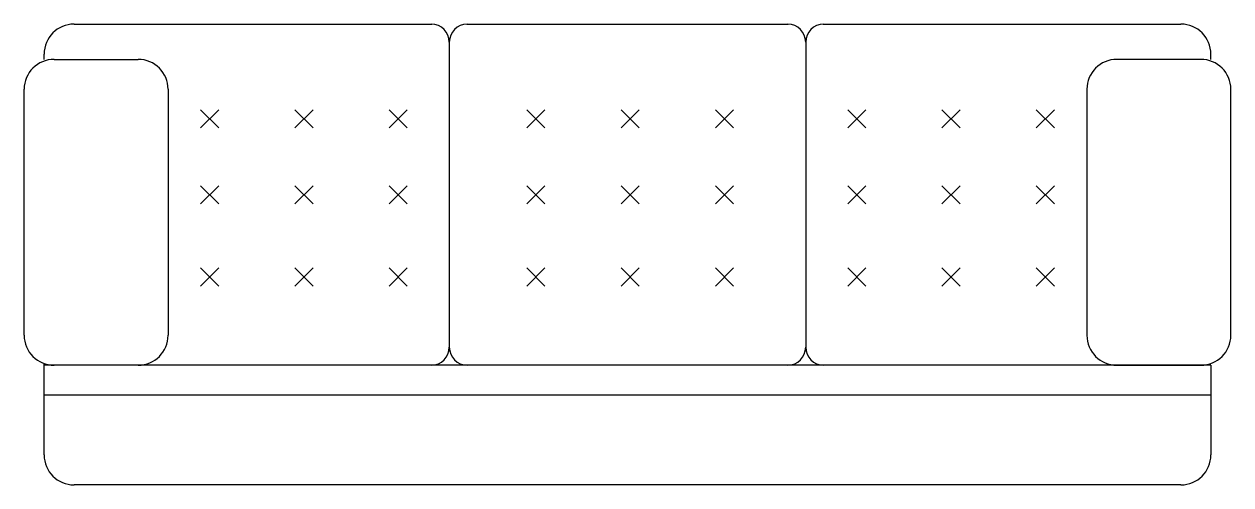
# Model space of a CAD drawing. Extents: x 12492 to 14508, y 6600 to 7370.
import ezdxf

# ---------------------------------------------------------------- set-up
doc = ezdxf.new("R2010")
doc.units = 0
doc.header["$MEASUREMENT"] = 0
doc.layers.get('0').update_dxf_attribs({"linetype": 'CONTINUOUS'})
doc.styles.add('DIM_FONT', font='SIMPLEX', dxfattribs={"width": 0.8})

msp = doc.modelspace()

# ---------------------------------------------------------------- linework, layer by layer
at = {"color": 4}
for p, q in [((12575, 7370), (13173.2, 7370)), ((13231.3, 7370), (13768.7, 7370)), ((13826.8, 7370), (14425, 7370)), ((13202.2, 7340), (13202.2, 6830)), ((13797.8, 7340), (13797.8, 6830)), ((12525, 7311.1), (12525, 7320)), ((12541.6, 7311.1), (12682.2, 7311.1)), ((14458.4, 7311.1), (14317.8, 7311.1)), ((14475, 7311.1), (14475, 7320)), ((12491.6, 6850), (12491.6, 7261.1)), ((12732.2, 7261.1), (12732.2, 6850)), ((14267.8, 7261.1), (14267.8, 6850)), ((14508.4, 6850), (14508.4, 7261.1)), ((12525, 6650), (12525, 6802.8)), ((14475, 6800), (12525, 6800)), ((12682.2, 6800), (12541.6, 6800)), ((14317.8, 6800), (14458.4, 6800)), ((14475, 6800), (14475, 6650)), ((14475, 6750), (12525, 6750)), ((14425, 6600), (12575, 6600))]:
    msp.add_line(p, q, dxfattribs=at)
at = {"color": 5}
for p, q in [((12816.8, 7226.7), (12786.6, 7196.5)), ((12786.6, 7226.7), (12816.8, 7196.5)), ((12974.4, 7226.7), (12944.2, 7196.5)), ((12944.2, 7226.7), (12974.4, 7196.5)), ((13132, 7226.7), (13101.8, 7196.5)), ((13101.8, 7226.7), (13132, 7196.5)), ((13331.8, 7226.7), (13362, 7196.5)), ((13362, 7226.7), (13331.8, 7196.5)), ((13489.4, 7226.7), (13519.6, 7196.5)), ((13519.6, 7226.7), (13489.4, 7196.5)), ((13647, 7226.7), (13677.1, 7196.5)), ((13677.1, 7226.7), (13647, 7196.5)), ((13898.2, 7226.7), (13868, 7196.5)), ((13868, 7226.7), (13898.2, 7196.5)), ((14055.8, 7226.7), (14025.6, 7196.5)), ((14025.6, 7226.7), (14055.8, 7196.5)), ((14213.4, 7226.7), (14183.2, 7196.5)), ((14183.2, 7226.7), (14213.4, 7196.5)), ((12816.8, 7099.7), (12786.6, 7069.5)), ((12786.6, 7099.7), (12816.8, 7069.5)), ((12974.4, 7099.7), (12944.2, 7069.5)), ((12944.2, 7099.7), (12974.4, 7069.5)), ((13132, 7099.7), (13101.8, 7069.5)), ((13101.8, 7099.7), (13132, 7069.5)), ((13331.8, 7099.7), (13362, 7069.5)), ((13362, 7099.7), (13331.8, 7069.5)), ((13489.4, 7099.7), (13519.6, 7069.5)), ((13519.6, 7099.7), (13489.4, 7069.5)), ((13647, 7099.7), (13677.1, 7069.5)), ((13677.1, 7099.7), (13647, 7069.5)), ((13898.2, 7099.7), (13868, 7069.5)), ((13868, 7099.7), (13898.2, 7069.5)), ((14055.8, 7099.7), (14025.6, 7069.5)), ((14025.6, 7099.7), (14055.8, 7069.5)), ((14213.4, 7099.7), (14183.2, 7069.5)), ((14183.2, 7099.7), (14213.4, 7069.5)), ((12816.8, 6962.5), (12786.6, 6932.3)), ((12786.6, 6962.5), (12816.8, 6932.3)), ((12944.2, 6962.5), (12974.4, 6932.3)), ((12974.4, 6962.5), (12944.2, 6932.3)), ((13132, 6962.5), (13101.8, 6932.3)), ((13101.8, 6962.5), (13132, 6932.3)), ((13331.8, 6962.5), (13362, 6932.3)), ((13362, 6962.5), (13331.8, 6932.3)), ((13519.6, 6962.5), (13489.4, 6932.3)), ((13489.4, 6962.5), (13519.6, 6932.3)), ((13647, 6962.5), (13677.1, 6932.3)), ((13677.1, 6962.5), (13647, 6932.3)), ((13898.2, 6962.5), (13868, 6932.3)), ((13868, 6962.5), (13898.2, 6932.3)), ((14025.6, 6962.5), (14055.8, 6932.3)), ((14055.8, 6962.5), (14025.6, 6932.3)), ((14213.4, 6962.5), (14183.2, 6932.3)), ((14183.2, 6962.5), (14213.4, 6932.3))]:
    msp.add_line(p, q, dxfattribs=at)
at = {"color": 4}
for centre, radius, start, end in [((12575, 7320), 50, 90, 180), ((13172.2, 7340), 30, 360, 90), ((13232.2, 7340), 30, 90, 180), ((13767.8, 7340), 30, 0, 90), ((13827.8, 7340), 30, 90, 180), ((14425, 7320), 50, 360, 90), ((12541.6, 7261.1), 50, 90, 180), ((12682.2, 7261.1), 50, 0, 90), ((14317.8, 7261.1), 50, 90, 180), ((14458.4, 7261.1), 50, 0, 90), ((12541.6, 6850), 50, 180, 270), ((12682.2, 6850), 50, 270, 0), ((14317.8, 6850), 50, 180, 270), ((14458.4, 6850), 50, 270, 0), ((13172.2, 6830), 30, 270, 0), ((13232.2, 6830), 30, 180, 270), ((13767.8, 6830), 30, 270, 360), ((13827.8, 6830), 30, 180, 270), ((12575, 6650), 50, 180, 270), ((14425, 6650), 50, 270, 0)]:
    msp.add_arc(centre, radius, start, end, dxfattribs=at)

# ---------------------------------------------------------------- texts
at = {"color": 4, "style": 'DIM_FONT', "width": 0.8, "flags": 9}
for tag, s in [('YSIZE', '770'), ('XSIZE', '2017')]:
    msp.add_attdef(tag, (13500, 6600), s, height=0.5, dxfattribs=at)

doc.saveas('drawing.dxf')
